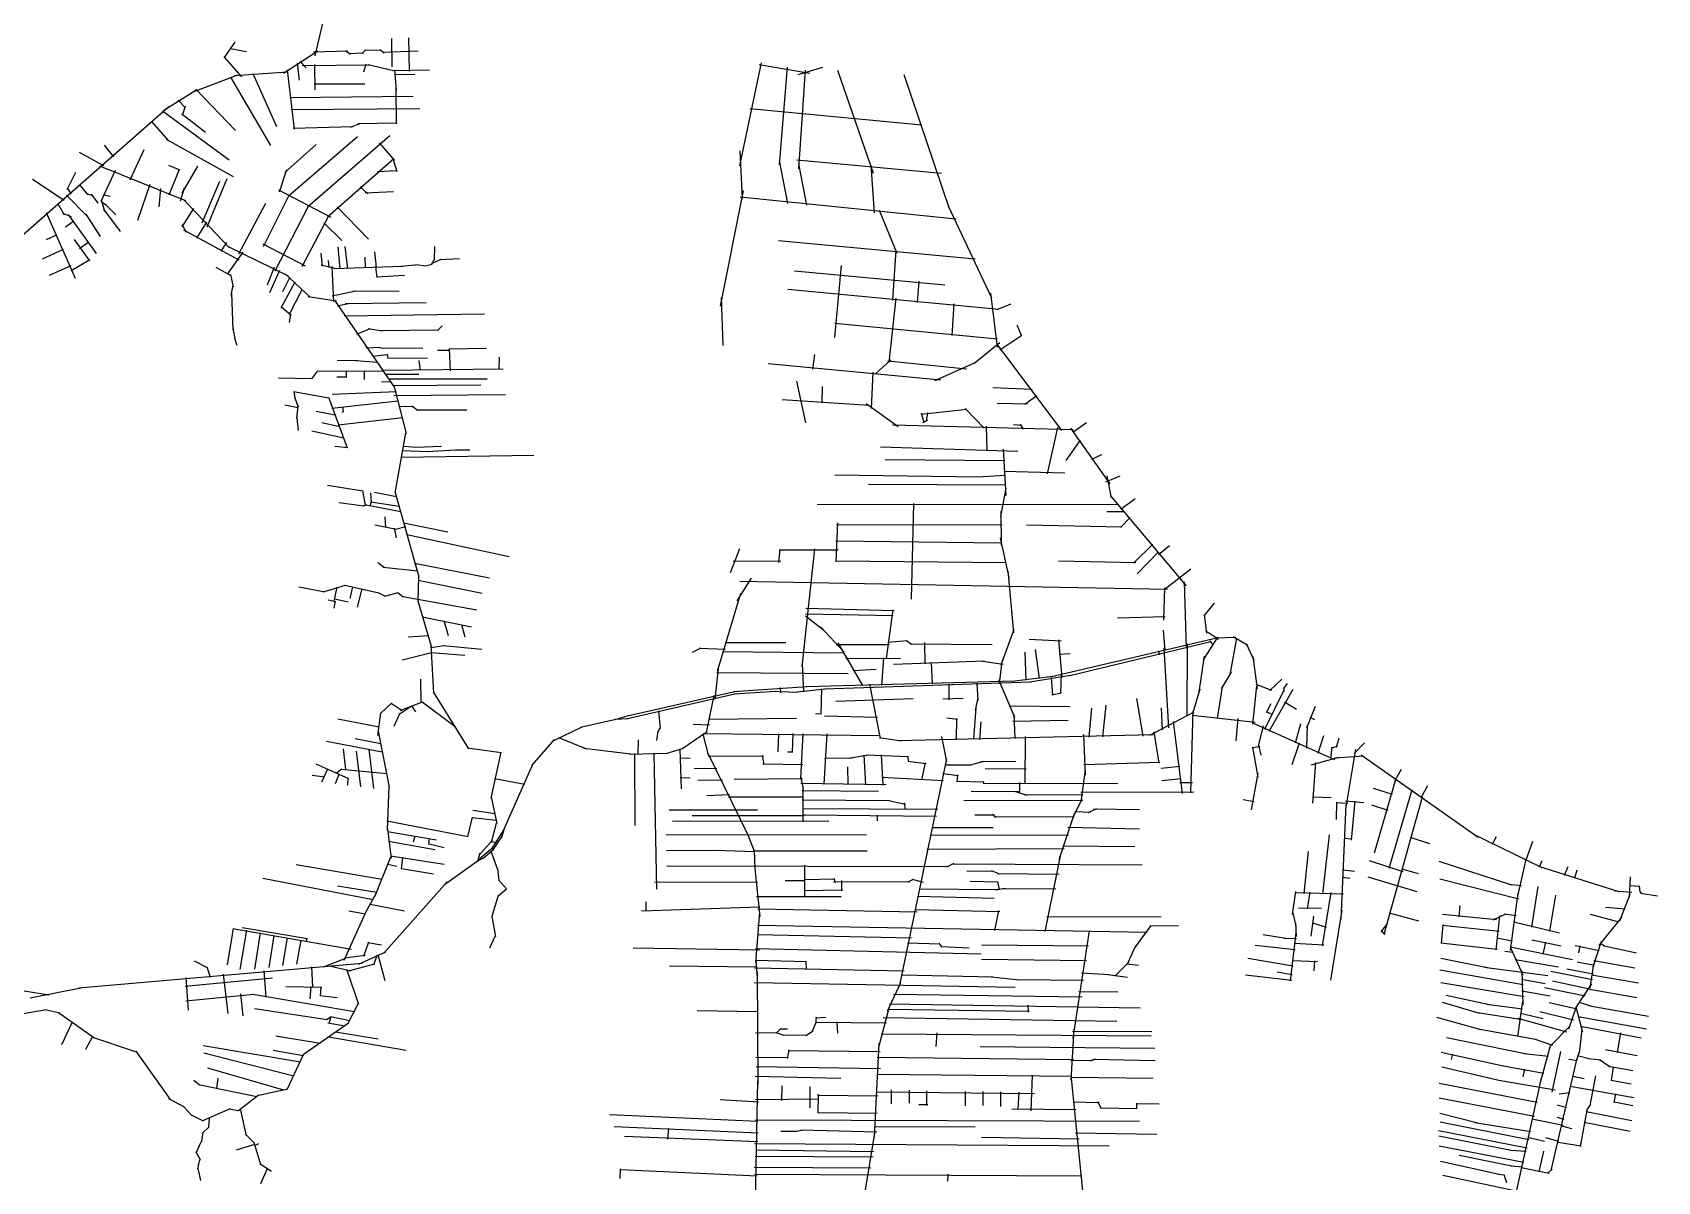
# Model space of a CAD drawing. Header units: inches. Extents: x 723427 to 759408, y 6910722 to 6968430.
# Drawn here: x 753445 to 759408, y 6960574 to 6964789 of the extents above; entities that cross this region are included whole.
import ezdxf

# ---------------------------------------------------------------- set-up
doc = ezdxf.new("R2010")
doc.units = ezdxf.units.IN
doc.header["$MEASUREMENT"] = 0

msp = doc.modelspace()

# ---------------------------------------------------------------- linework, layer by layer
for points in [[(754481.9, 6964703.9), (754664.4, 6965479)], [(754761.7, 6964767.6), (754763.3, 6964663.3)], [(754824.9, 6964769.9), (754827.4, 6964648.1)], [(754148.6, 6964696.5), (754188.7, 6964753.5)], [(754170.9, 6964730.9), (754229.9, 6964720.3)], [(754366.2, 6964640.3), (754492, 6964722.8)], [(754475.6, 6964718.3), (754601.6, 6964721.8)], [(754593.9, 6964723.3), (754611.4, 6964709.9)], [(754604.2, 6964712.6), (754659.8, 6964715.1)], [(754654.3, 6964713.1), (754668.5, 6964726.5)], [(754663.1, 6964724.3), (754724, 6964726.2)], [(754719.6, 6964727.7), (754735.4, 6964715.3)], [(754730.3, 6964716.9), (754860.7, 6964721.9)], [(754148.6, 6964698.6), (754212.2, 6964626.5)], [(754185.9, 6964631.4), (754378.9, 6964644.9)], [(754379.2, 6964652.5), (754405.3, 6964434.7)], [(754415.8, 6964676.8), (754423.1, 6964614.3)], [(754427.1, 6964683.1), (754448.8, 6964659.3)], [(754434.5, 6964668), (754685, 6964671.3)], [(754479.3, 6964672.1), (754480.8, 6964579.6)], [(754661.1, 6964645.5), (754669.2, 6964674.7)], [(754677.1, 6964672.4), (754770, 6964649.6)], [(754766.5, 6964649.9), (754901.6, 6964652.4)], [(754773.6, 6964652.3), (754778.8, 6964578.3)], [(756041, 6964300.6), (756120.5, 6964678.1)], [(756111.5, 6964672.5), (756297.9, 6964640.2)], [(756185.6, 6964304), (756215.8, 6964662.6)], [(756255, 6964634.9), (756344.7, 6964662.2)], [(756257.6, 6964289.6), (756282.2, 6964651.8)], [(756398.5, 6964651.3), (756529.6, 6964274)], [(754028.1, 6964569.8), (754198.8, 6964634.4)], [(754171.1, 6964625.7), (754318.8, 6964375.2)], [(754252.9, 6964638.9), (754340.4, 6964444.8)], [(754478.1, 6964601.3), (754664, 6964600.9)], [(754774.2, 6964635.4), (754847.9, 6964636.5)], [(754778.3, 6964587.6), (754779.2, 6964454.4)], [(756642.5, 6964635.4), (756809.4, 6964143.9)], [(753927.2, 6964504.4), (754043.9, 6964577.9)], [(753979.8, 6964540.8), (754006.3, 6964513.2)], [(754044.5, 6964581.6), (754190.1, 6964430)], [(754389, 6964551), (754841.6, 6964556)], [(752413.7, 6963172.5), (753945.4, 6964518)], [(753880.3, 6964464.2), (753944.4, 6964391.6)], [(753921.9, 6964502.2), (754166.1, 6964322)], [(753992.7, 6964490.9), (754079.8, 6964423.4)], [(753995.5, 6964486.4), (754005.7, 6964519.7)], [(754394.3, 6964507.3), (754866.1, 6964510.6)], [(756077.8, 6964511), (756709.1, 6964450.3)], [(754382.6, 6964188.5), (754637.5, 6964408.5)], [(754401.5, 6964438.5), (754620.5, 6964444.7)], [(754453.6, 6964149.9), (754756.5, 6964411.2)], [(754611.2, 6964442.6), (754649.3, 6964456.9)], [(754639.3, 6964455.1), (754781.3, 6964457.8)], [(753615.9, 6964350.9), (753705.3, 6964302)], [(753708.3, 6964376.7), (753741.8, 6964333.9)], [(753803.5, 6964248.4), (753854.9, 6964360.8)], [(753935.9, 6964398.7), (754181.5, 6964261.2)], [(754370.3, 6964275.6), (754485.5, 6964378.2)], [(754716.7, 6964384.9), (754772.7, 6964319.8)], [(756040.3, 6964355.3), (756049.4, 6964181)], [(753690.1, 6964299.8), (754006.7, 6964173.1)], [(753697.1, 6964170.9), (753749.2, 6964284.1)], [(753944.4, 6964303.3), (753985.8, 6964285.8)], [(753946.8, 6964193.8), (753984.1, 6964288.6)], [(753994.2, 6964199.5), (754051, 6964299.3)], [(754350.9, 6964204.4), (754378, 6964286.6)], [(754527.5, 6964112.7), (754770.5, 6964327.3)], [(754767.5, 6964327.7), (754781.5, 6964279.1)], [(756184.6, 6964320.1), (756215.2, 6964162.2)], [(756249.4, 6964322.1), (756781.2, 6964273.3)], [(756256.2, 6964307.2), (756285, 6964155.5)], [(756521.1, 6964303.1), (756533.9, 6964127.8)], [(753445.3, 6964252), (753561.3, 6964174.3)], [(753572.3, 6964213.8), (753604.1, 6964277.1)], [(753616.2, 6964232.1), (753648.2, 6964194.4)], [(753830.9, 6964101.6), (753876.4, 6964232.7)], [(754067.3, 6964091.5), (754132.3, 6964244.6)], [(754085.8, 6964076.9), (754159.4, 6964254.4)], [(754711.2, 6964279.5), (754782.6, 6964282.9)], [(753569.3, 6964192.5), (753647, 6964114.3)], [(753571.5, 6964218.5), (753587.1, 6964197.2)], [(753643.9, 6964197.8), (753666.4, 6964191.3)], [(753660.5, 6964196.1), (753684.4, 6964162.8)], [(753697.2, 6964175.3), (753709.4, 6964133.6)], [(753698, 6964167.7), (753715, 6964157.8)], [(753705.4, 6964193.8), (753730.4, 6964188.5)], [(753909.4, 6964150.3), (753915.2, 6964216.6)], [(753988, 6964171.5), (754002.1, 6964219.4)], [(753999.2, 6964177.4), (754168, 6963999.3)], [(754292.5, 6964004.1), (754387.2, 6964192.4)], [(754348.1, 6964212.9), (754539.9, 6964112.4)], [(754647.7, 6964223.5), (754675.1, 6964198.2)], [(754665.1, 6964201.8), (754770.1, 6964206)], [(755970.2, 6963785.8), (756053.8, 6964209.1)], [(756041.3, 6964186.5), (756834.5, 6964106.1)], [(753494.4, 6964128.8), (753601.8, 6963888.4)], [(753536.8, 6964163.9), (753561.4, 6964120.3)], [(753554.5, 6964126.8), (753586.9, 6964114.3)], [(753575.4, 6964121.9), (753678.6, 6963979.3)], [(753640.3, 6964123.4), (753693.2, 6964040.6)], [(753705.6, 6964141.1), (753766.7, 6964059.8)], [(753710.8, 6964161), (753750.1, 6964120.9)], [(753993.5, 6964076.5), (754037.3, 6964143.8)], [(754202.3, 6963977.5), (754301, 6964163.2)], [(754335.3, 6963915.2), (754459.2, 6964154.7)], [(754434.3, 6963930.8), (754531.9, 6964116.6)], [(754563.3, 6964149.5), (754678.1, 6964031.9)], [(756552.1, 6964138.1), (756617.1, 6963979.5)], [(756805.4, 6964153.5), (756964.5, 6963816.4)], [(753495.7, 6964030.1), (753533.7, 6964046.9)], [(753566.3, 6964076.7), (753596.1, 6964098.3)], [(753993.1, 6964084.8), (754009.3, 6964056.4)], [(753999, 6964065.1), (754201.9, 6963954.9)], [(754047.4, 6964035.1), (754084.5, 6964094)], [(754514, 6964090.8), (754580.5, 6964025.9)], [(753481.3, 6963959.7), (753558.5, 6963995.2)], [(753597.5, 6964029.5), (753653.8, 6963951.5)], [(753617.2, 6963996.7), (753651.3, 6964021.7)], [(754136.9, 6963987.5), (754157.8, 6964018.9)], [(754160.6, 6964005.1), (754383.4, 6963896.7)], [(754289.7, 6964013.6), (754445, 6963933.9)], [(754564.8, 6964003.8), (754572.6, 6963922.2)], [(754590.9, 6964004.8), (754601, 6963923.8)], [(754920.5, 6963954.6), (754921.4, 6964005)], [(756182.1, 6964026.1), (756904.2, 6963958.8)], [(756602.6, 6963807.1), (756614.9, 6963991.1)], [(753506.7, 6963898.8), (753586.1, 6963934.5)], [(753586.6, 6963916), (753654.9, 6963957.1)], [(754117.8, 6963928.1), (754173.2, 6963897.7)], [(754160.9, 6963902.8), (754217.5, 6963983.3)], [(754307, 6963863.9), (754332.4, 6963929.6)], [(754502.7, 6963980), (754507.5, 6963931.7)], [(754504.5, 6963936.6), (754559.1, 6963923.5)], [(754529.5, 6963952.5), (754532.7, 6963927.1)], [(754543.6, 6963931.2), (754549.2, 6963801.5)], [(754552, 6963924.1), (754803.2, 6963932.3)], [(754663.9, 6963965.7), (754666.1, 6963926.4)], [(754699.8, 6963984.8), (754706.4, 6963927.1)], [(754703.9, 6963930.7), (754708.9, 6963890.9)], [(754786, 6963931.5), (754861.3, 6963938.1)], [(754852, 6963938.3), (754889.7, 6963934)], [(754886, 6963934), (754911.6, 6963939.7)], [(754909.1, 6963938.3), (754921.2, 6963958.3)], [(754910.4, 6963942.5), (754944.4, 6963958)], [(754939.9, 6963956.8), (755011.9, 6963959.9)], [(756388.7, 6963670.4), (756414.2, 6963934.6)], [(754171.3, 6963901.6), (754181.7, 6963856.9)], [(754315.8, 6963835.2), (754351.9, 6963917.7)], [(754357.5, 6963779.3), (754409.3, 6963874.8)], [(754362.9, 6963839.4), (754389.6, 6963891.2)], [(754372.1, 6963904.3), (754463.7, 6963818.1)], [(754707.1, 6963892.9), (754810.2, 6963899.7)], [(756240.8, 6963915), (756792.9, 6963863.5)], [(756692.9, 6963798.8), (756699.2, 6963877.5)], [(754174.3, 6963826.2), (754181.2, 6963862.8)], [(754174.8, 6963833.5), (754180.5, 6963698.8)], [(754387.7, 6963756.3), (754435, 6963846.4)], [(754456, 6963820.9), (754560.5, 6963804.5)], [(754544.7, 6963823.7), (754631.5, 6963842.1)], [(754552.5, 6963807.5), (754773.4, 6963486.6)], [(754622.1, 6963841.5), (754789.8, 6963840.9)], [(755971.9, 6963817.3), (755978.7, 6963640.9)], [(756216.7, 6963848.2), (756991.1, 6963775.1)], [(756588.9, 6963578.9), (756613.8, 6963814.6)], [(756960.2, 6963833.7), (756985.6, 6963635.3)], [(754358.1, 6963782.8), (754393.8, 6963752.7)], [(754388.5, 6963726.1), (754392.4, 6963756.7)], [(754562.9, 6963787.3), (754604, 6963795.7)], [(754589, 6963749.7), (755103.7, 6963757.8)], [(754592.5, 6963794.9), (754889.3, 6963798.8)], [(756820.2, 6963677.3), (756827.4, 6963793.7)], [(756983.2, 6963773.8), (757036.9, 6963794)], [(754179.7, 6963706.5), (754188.3, 6963660.1)], [(754635.1, 6963682.9), (754683.6, 6963703.4)], [(754676.8, 6963703.3), (754729.3, 6963695.5)], [(754720.9, 6963695.9), (754936.5, 6963698.9)], [(754931.6, 6963695.8), (754947.7, 6963713.9)], [(756388.9, 6963722.7), (756986.8, 6963665.8)], [(757057.5, 6963716.8), (757074.9, 6963676.6)], [(754186.1, 6963667.7), (754195.2, 6963642.5)], [(754667.5, 6963632.6), (754719.6, 6963634.6)], [(754715.9, 6963634.8), (754727.6, 6963631.5)], [(754722.6, 6963632.1), (754877.2, 6963631.6)], [(754973.3, 6963628.6), (755110.5, 6963631.1)], [(754974.1, 6963629.1), (754978, 6963548.5)], [(756899.1, 6963575.7), (756994.7, 6963652.8)], [(756983.4, 6963646), (757220.7, 6963329)], [(756994.6, 6963625.9), (757075, 6963679.4)], [(754563.3, 6963587.6), (754637.2, 6963586.3)], [(754630.5, 6963586.6), (754713.1, 6963580.6)], [(754692.6, 6963602.5), (754747.1, 6963608.6)], [(754746.5, 6963609.2), (754748.6, 6963594.7)], [(754747.7, 6963595.3), (754893.8, 6963596.3)], [(754862.7, 6963586.5), (754867.5, 6963551.3)], [(754931.5, 6963623.5), (754975.4, 6963623.5)], [(755156.8, 6963554.6), (755158.2, 6963598.7)], [(756144.9, 6963574.9), (756778.6, 6963515.7)], [(756308.7, 6963553.9), (756316.3, 6963608.5)], [(756537.8, 6963536.1), (756594.2, 6963588.6)], [(756583.6, 6963584.8), (756872.4, 6963555.5)], [(756756, 6963513), (756907.6, 6963580.4)], [(754347.8, 6963522), (754471, 6963520)], [(754470.2, 6963519.4), (754491.5, 6963548.7)], [(754489.9, 6963548), (754732.1, 6963547.3)], [(754561.4, 6963525.7), (754598.7, 6963525.7)], [(754597.5, 6963524.6), (754597.5, 6963548.8)], [(754662.6, 6963516), (754662.6, 6963548.1)], [(754725.6, 6963508.1), (754758.5, 6963508.9)], [(754728.7, 6963550.4), (755172.4, 6963555.3)], [(754739, 6963535.5), (754862.1, 6963535.9)], [(754750.1, 6963519.4), (755113.4, 6963518.9)], [(756248.9, 6963510.7), (756281.1, 6963358)], [(756524.4, 6963409.6), (756530.2, 6963543.2)], [(754402.9, 6963472), (754532.5, 6963449.4)], [(754403.3, 6963472.8), (754406.9, 6963448.9)], [(754406.2, 6963451.9), (754419.9, 6963416.5)], [(754530.6, 6963451.9), (754599.1, 6963265.2)], [(754545.1, 6963462.9), (754780.2, 6963472.5)], [(754766.9, 6963494.6), (755090, 6963496.6)], [(754771.1, 6963458), (755180.5, 6963461.3)], [(754772.1, 6963489.4), (754815.5, 6963318.3)], [(756342.4, 6963430.7), (756344.2, 6963490.7)], [(756969.4, 6963486.7), (757113.1, 6963481)], [(757087.1, 6963425.9), (757130.4, 6963457.7)], [(754371.3, 6963423.2), (754420.1, 6963413.6)], [(754415.3, 6963374.8), (754419.6, 6963418.4)], [(754485.3, 6963400.6), (754555.6, 6963386.7)], [(754543.2, 6963411.8), (754786.3, 6963438.2)], [(754580.4, 6963397), (754585.3, 6963398.2)], [(754582.5, 6963416.5), (754585.1, 6963397.6)], [(754789.3, 6963417.8), (754840.6, 6963418.6)], [(754837, 6963419.9), (754856.7, 6963405)], [(754853.8, 6963405.3), (755038.9, 6963405.3)], [(756195.8, 6963442.9), (756514.9, 6963422.9)], [(756503.9, 6963428), (756621.9, 6963343.5)], [(756705.6, 6963394), (756716, 6963359)], [(756706.3, 6963389.5), (756873.7, 6963407.6)], [(756726, 6963362.9), (756730.2, 6963395.2)], [(756867.8, 6963410.6), (756937.5, 6963337.8)], [(756985, 6963430.1), (757096.8, 6963427.6)], [(754415.4, 6963376.1), (754419.5, 6963329.9)], [(754506.5, 6963358.7), (754570.9, 6963344)], [(754566.6, 6963350.1), (754802.4, 6963376.9)], [(756600.6, 6963349.7), (757263.5, 6963332.6)], [(756712.3, 6963358.5), (756730.7, 6963369.1)], [(756944.5, 6963345.1), (756947.7, 6963255.8)], [(757044.8, 6963351.3), (757074.4, 6963349.1)], [(757069.9, 6963352), (757080.1, 6963334.3)], [(757170.3, 6963171), (757207.4, 6963340.8)], [(757254.4, 6963338.2), (757398.2, 6963133.7)], [(757262.2, 6963322.9), (757312.5, 6963358.2)], [(754469.5, 6963327.9), (754587.2, 6963302.6)], [(754554.8, 6963272.4), (754602.3, 6963266.8)], [(754776.2, 6963100.4), (754815.3, 6963319.9)], [(754806, 6963271.6), (754855.9, 6963268.2)], [(754851.9, 6963268.4), (754945.4, 6963272.2)], [(757238.7, 6963219.5), (757291.3, 6963293.4)], [(754798.5, 6963231.5), (755284.6, 6963239.1)], [(754803, 6963255.7), (754895.9, 6963252.6)], [(754893, 6963252.6), (754997.1, 6963258.2)], [(754996.7, 6963258.1), (755049.2, 6963258.2)], [(756556.5, 6963269.2), (757061.1, 6963254.1)], [(756574.1, 6963223.3), (757013.6, 6963219.8)], [(757006.7, 6963260.6), (757017.3, 6963090.7)], [(757332.5, 6963223.8), (757369.3, 6963241.1)], [(756389.4, 6963166.7), (756921.7, 6963159.1)], [(756913.2, 6963159), (757016.1, 6963165.6)], [(757009.1, 6963179.6), (757233.1, 6963174.1)], [(757384.1, 6963140.5), (757436.3, 6963163.1)], [(757387.1, 6963163.3), (757403.9, 6963082.9)], [(754527.8, 6963128.5), (754657.2, 6963107.8)], [(754655.9, 6963108.9), (754665.4, 6963054.2)], [(754685.7, 6963101.1), (754687.5, 6963064.3)], [(754699.4, 6963103.2), (754781.2, 6963087.8)], [(754776.2, 6963102.3), (754862.4, 6962792.1)], [(756513.1, 6963133), (757017.1, 6963130.6)], [(756998.4, 6963013.7), (757017.9, 6963118.4)], [(754568.7, 6963065.3), (754660.7, 6963052.8)], [(754658.7, 6963052), (754670.8, 6963057.4)], [(754669.3, 6963057.2), (754797, 6963032.6)], [(754685.3, 6963053.7), (754688.3, 6963070.8)], [(754686.7, 6963068.2), (754790.9, 6963052.3)], [(756324.7, 6963058.9), (757432.1, 6963057.6)], [(756671, 6962710), (756678.8, 6963062.1)], [(756999, 6963033.4), (756999.7, 6962907)], [(757387.3, 6963032.6), (757452.2, 6963032)], [(757401.5, 6963089.7), (757678.5, 6962759.8)], [(757439.4, 6963040.5), (757492, 6963079.6)], [(754701.7, 6962983.4), (754781.1, 6962967.9)], [(754738.1, 6963013), (754740.2, 6962975.3)], [(754777.4, 6962967.7), (754814.9, 6962977)], [(754805.8, 6962990.4), (754969.1, 6962957.3)], [(756394.4, 6962847.2), (756400.6, 6962990.9)], [(756395.5, 6962985), (757002.8, 6962983.4)], [(757092.1, 6962982.8), (757443.1, 6962975.4)], [(757437.3, 6962973.8), (757473.2, 6963010)], [(754772.2, 6962970.7), (754779.2, 6962936.1)], [(754818.2, 6962948.2), (755193.6, 6962867.4)], [(756393.4, 6962924.1), (757002.3, 6962916.9)], [(756995.5, 6962935.4), (757028, 6962790.6)], [(757484.9, 6962842.3), (757555.8, 6962912.4)], [(756006.4, 6962807.8), (756040.5, 6962896.7)], [(756183.8, 6962845.6), (756188.5, 6962893.3)], [(756184.8, 6962891), (756401.5, 6962891.5)], [(756269.3, 6962461.8), (756316.3, 6962895.7)], [(757498.9, 6962803.5), (757577.2, 6962884.4)], [(757577, 6962874.5), (757617.5, 6962907.6)], [(754711.7, 6962845.2), (754736.1, 6962827.1)], [(754731.9, 6962828.3), (754858.7, 6962814.2)], [(754846.4, 6962843.1), (755121.4, 6962789.1)], [(754859.8, 6962701.6), (754862.2, 6962793.9)], [(756016.3, 6962851.7), (756190.9, 6962850.3)], [(756392.5, 6962851.6), (757017.2, 6962845.6)], [(757023.6, 6962814.9), (757045.5, 6962587.1)], [(757210.1, 6962851.4), (757494.4, 6962844.7)], [(757596.8, 6962744.7), (757696.3, 6962821.3)], [(754422.4, 6962756), (754511.9, 6962738.4)], [(754509, 6962738.8), (754517.5, 6962738.8)], [(754516.6, 6962738.7), (754593.3, 6962762.3)], [(754552.4, 6962702.9), (754562.3, 6962754.1)], [(754591.2, 6962762), (754715.7, 6962734)], [(754611.1, 6962713.2), (754620.9, 6962756)], [(754637.2, 6962681.8), (754655.2, 6962748.3)], [(754712.1, 6962734.9), (754739.3, 6962721.2)], [(754737.9, 6962721.3), (754787.3, 6962735)], [(754786.1, 6962735.3), (754805.3, 6962719.5)], [(754860.2, 6962779.8), (755094.9, 6962732.8)], [(756031, 6962704.2), (756083.8, 6962787.6)], [(756040.8, 6962776.3), (757610.2, 6962747.3)], [(757597.2, 6962633.6), (757600.5, 6962751.8)], [(757671, 6962773.8), (757678.2, 6962530.6)], [(754529.7, 6962708.5), (754558.2, 6962702.6)], [(754551.7, 6962677.3), (754557, 6962703.8)], [(754553.1, 6962712.1), (754604.7, 6962700.3)], [(754803.9, 6962720.2), (755074.9, 6962671.9)], [(754859.4, 6962704.8), (754907.3, 6962538.1)], [(755959.1, 6962447), (756044.8, 6962732.7)], [(756282.7, 6962677.8), (756607, 6962668.8)], [(757744.6, 6962649.7), (757782.6, 6962695.9)], [(754875.1, 6962646), (755055.4, 6962609.5)], [(754954.1, 6962631.8), (754970.2, 6962577.2)], [(755019.4, 6962617.8), (755031.9, 6962572.2)], [(756282, 6962656.9), (756602.9, 6962651.2)], [(756282, 6962649.7), (756348.6, 6962597.3)], [(756578.8, 6962492.8), (756603.2, 6962671.1)], [(757426.1, 6962641.8), (757601.1, 6962647.5)], [(757745.1, 6962654.4), (757753.7, 6962586.1)], [(754823.9, 6962572.9), (754898.2, 6962576.7)], [(756336.2, 6962608.8), (756423.8, 6962516.6)], [(756583.9, 6962553), (756656.4, 6962558.4)], [(756650.8, 6962559.3), (756671.3, 6962545.1)], [(756999.7, 6962469.3), (757047.5, 6962600.5)], [(757102.1, 6962564.3), (757220.9, 6962557.8)], [(757184.7, 6962426.7), (757796.6, 6962570)], [(757210.3, 6962561.4), (757222, 6962423.8)], [(757252.3, 6962430.5), (757769, 6962555.4)], [(757594.7, 6962596.7), (757600.2, 6962522.3)], [(757742.1, 6962488.2), (757795, 6962571.4)], [(757749.4, 6962595.1), (757797.7, 6962563.6)], [(757765, 6962557.1), (757778.2, 6962542.2)], [(757785.8, 6962568.9), (757860.4, 6962571.1)], [(757840.7, 6962432.7), (757864, 6962568)], [(757850.7, 6962574), (757904.6, 6962542.3)], [(754801.7, 6962487.6), (754909.6, 6962515.1)], [(754906.7, 6962542.1), (754917, 6962366.3)], [(754906.7, 6962533.7), (754953.8, 6962541.2)], [(754907.4, 6962514.9), (755031.8, 6962504.7)], [(754951.6, 6962541.1), (755093.8, 6962526.9)], [(755866.5, 6962516.3), (755898.2, 6962532.3)], [(755891.7, 6962530.5), (755988.3, 6962527.6)], [(755977.6, 6962518.4), (756422.2, 6962513.2)], [(755988.9, 6962551.8), (756209.3, 6962551.8)], [(756394.3, 6962544.4), (756589.4, 6962544.4)], [(756400.8, 6962550.6), (756490.2, 6962393.3)], [(756561.8, 6962394.2), (756569.6, 6962495.4)], [(756665.3, 6962547), (756967.1, 6962543.7)], [(756718.5, 6962551.2), (756719.6, 6962473.9)], [(757086.4, 6962516.3), (757090.7, 6962414)], [(757124.7, 6962525.7), (757139.7, 6962419.2)], [(757212.3, 6962508.3), (757253.3, 6962511.6)], [(757576.8, 6962521.1), (757580.1, 6962505.9)], [(757596.3, 6962531.2), (757613.5, 6962239)], [(757682.6, 6962281), (757683.7, 6962546.9)], [(757725.4, 6962361.7), (757746.4, 6962500.9)], [(757899.3, 6962548.2), (757927.1, 6962487.1)], [(757923.1, 6962500.7), (757938.6, 6962381.5)], [(755950.6, 6962343.6), (755963.3, 6962466.5)], [(755956, 6962441.5), (756438.5, 6962438.3)], [(756269.4, 6962475), (756274.7, 6962370.3)], [(756429.8, 6962493.3), (756630.6, 6962494.1)], [(756456, 6962449.2), (756540.8, 6962453.7)], [(756604.4, 6962472.7), (756939.1, 6962483.9)], [(756743, 6962478.6), (756745.9, 6962399.6)], [(756923.1, 6962484.7), (757006.9, 6962472.4)], [(756993.6, 6962400.1), (757003.7, 6962483.5)], [(757218.3, 6962365.6), (757221.7, 6962437.5)], [(757808.9, 6962381.5), (757844.7, 6962442.6)], [(754869, 6962416.6), (754870.2, 6962329.8)], [(756018.3, 6962371.3), (756304.3, 6962391.1)], [(756188.3, 6962386), (756190.4, 6962367.5)], [(756238.3, 6962369.5), (756366.3, 6962383.2)], [(756283.7, 6962390), (757050.3, 6962410.5)], [(756339.1, 6962289.6), (756341.9, 6962381.5)], [(756351, 6962381.9), (757108.8, 6962407.7)], [(756516.8, 6962399), (756555.5, 6962199.2)], [(756807.9, 6962399.2), (756808.1, 6962341.2)], [(756911, 6962402.4), (756914.6, 6962338.8)], [(756990.2, 6962416.4), (757048.5, 6962277.7)], [(757039.8, 6962409.7), (757197.5, 6962429)], [(757098.1, 6962406.4), (757261.8, 6962432.6)], [(757183.4, 6962422.6), (757188.4, 6962358.1)], [(757703.2, 6962291.1), (757729.9, 6962381.9)], [(757793.6, 6962272.4), (757811.8, 6962389.1)], [(757923.9, 6962251.9), (757937.4, 6962393.2)], [(757933.8, 6962399.1), (757992.1, 6962376.8)], [(757966.8, 6962233.8), (758038.2, 6962377.6)], [(757982.7, 6962226.8), (758071.5, 6962380.4)], [(757985.3, 6962375.4), (758029.6, 6962417.4)], [(758035.4, 6962381.9), (758050.9, 6962401.3)], [(758036.5, 6962384.2), (758036.9, 6962372.4)], [(754722.8, 6962292.9), (754762.7, 6962328.6)], [(754760.8, 6962328.6), (754800.9, 6962302.7)], [(754790.7, 6962289.1), (754834.2, 6962317.8)], [(754794.1, 6962301.7), (754876.6, 6962334.1)], [(754835.4, 6962319), (754850.9, 6962297)], [(754874.2, 6962334.5), (754996.3, 6962243)], [(754915.5, 6962370.6), (755045.3, 6962161.6)], [(755622.1, 6962281), (756027.2, 6962372.5)], [(755623.5, 6962271.9), (756027, 6962364.2)], [(755918.1, 6962221.1), (755946.7, 6962357.4)], [(756019.8, 6962363.3), (756172.2, 6962373.1)], [(756153.7, 6962372.9), (756253.8, 6962369.9)], [(756392.4, 6962336.5), (756676.7, 6962346)], [(756785.5, 6962344.4), (756860.1, 6962347.1)], [(756906.1, 6962303.5), (756915.7, 6962348)], [(757029.3, 6962318.7), (757253, 6962316.3)], [(757186.2, 6962360.2), (757221.6, 6962367.4)], [(757373.4, 6962205.2), (757385.5, 6962321.8)], [(757496.6, 6962346), (757519.9, 6962207.8)], [(757974, 6962294.7), (757990.5, 6962327.4)], [(758039.1, 6962333.5), (758084.1, 6962307.4)], [(758121.4, 6962238), (758153.3, 6962318.4)], [(754564.9, 6962272), (754717.1, 6962241.8)], [(754712, 6962210.7), (754723.4, 6962293.8)], [(754772.1, 6962244.8), (754793.5, 6962293.4)], [(755456.3, 6962240.7), (755591.4, 6962271.1)], [(755583, 6962270), (755632.4, 6962273.3)], [(755583.5, 6962268.8), (755631.9, 6962283.6)], [(755741.7, 6962301.4), (755748, 6962235.5)], [(755926.2, 6962270.9), (756248.3, 6962274.4)], [(756317.9, 6962290.4), (756340.7, 6962291.1)], [(756351.4, 6962282.6), (756545.4, 6962277.2)], [(756800.5, 6962275.7), (756839.6, 6962270.2)], [(756835.8, 6962195.1), (756836.4, 6962273.1)], [(756899.2, 6962196.7), (756907.6, 6962312.4)], [(756921.6, 6962196.3), (756925.9, 6962260.8)], [(757042.9, 6962263.3), (757245.9, 6962266.8)], [(757046.2, 6962288.9), (757049.9, 6962199.8)], [(757322.2, 6962204), (757332.8, 6962310.6)], [(757545.2, 6962211.7), (757707.8, 6962297.6)], [(757587.3, 6962311.3), (757590.7, 6962231.6)], [(757631, 6962261.5), (757663.6, 6961997.7)], [(757695.5, 6961999.7), (757704.8, 6962301.2)], [(757700.4, 6962285.4), (757932.2, 6962259.3)], [(757861.7, 6962190.7), (757869.9, 6962272.2)], [(757921.8, 6962256.6), (758223.6, 6962122.3)], [(757973.6, 6962297.6), (757994.7, 6962289.1)], [(758133.1, 6962277.5), (758150, 6962269)], [(754628.6, 6962199), (754723.3, 6962181.5)], [(754712.8, 6962225.8), (754753.9, 6962020.4)], [(755355.4, 6962191.3), (755465, 6962243.5)], [(755375.1, 6962203.3), (755477.3, 6962161.6)], [(755735.8, 6962191.6), (755740.7, 6962226.2)], [(755738.9, 6962219.7), (755748.3, 6962238.5)], [(755827.5, 6962161.2), (755921.3, 6962224.8)], [(755869.6, 6962251.7), (755929.4, 6962250.1)], [(755905.1, 6962215.7), (755924.4, 6962139.9)], [(755906.2, 6962217.2), (756555.7, 6962210.2)], [(756180.7, 6962150.6), (756183.3, 6962216.7)], [(756233.5, 6962149.7), (756236.4, 6962217.8)], [(756265, 6962052.5), (756273.1, 6962217)], [(756349.7, 6962032.1), (756361.1, 6962217.1)], [(756552.6, 6962203), (756632.5, 6962191.4)], [(756618.4, 6962192.3), (757557.7, 6962214.4)], [(756781, 6962207.1), (756799.3, 6962115.4)], [(757087.9, 6962032.5), (757089.3, 6962206.4)], [(757301.9, 6962214.1), (757308.5, 6962066)], [(757560.1, 6962223.3), (757578.1, 6962109.5)], [(757944.3, 6962170.7), (757963, 6962246.1)], [(758080.2, 6962183.4), (758099.3, 6962254.9)], [(758121.8, 6962163.8), (758123.6, 6962247.9)], [(758162.7, 6962146.1), (758184.1, 6962209.9)], [(758230.3, 6962168.1), (758240.4, 6962202.3)], [(754524.2, 6962189.6), (754728.6, 6962150.8)], [(754584.3, 6962161.6), (754593.4, 6962085.5)], [(754632.3, 6962153.1), (754649.1, 6962022.1)], [(754679.5, 6962160.8), (754696.1, 6962016.4)], [(755041.5, 6962164.9), (755165.3, 6962148)], [(755127.6, 6961980.7), (755165, 6962148.7)], [(755279.1, 6962101.9), (755360.9, 6962195.2)], [(755467.7, 6962164.2), (755649.8, 6962141.5)], [(755635.2, 6962142.5), (755776.8, 6962145.4)], [(755654, 6962144.6), (755654.9, 6961880.6)], [(755667.8, 6962140.5), (755668.5, 6962194.2)], [(755725.6, 6962146), (755734.9, 6961646.2)], [(755769.8, 6962144.3), (755833.4, 6962164.3)], [(755820.7, 6962161), (755825.9, 6962014.3)], [(755921.8, 6962147.8), (756071.1, 6961843.9)], [(756215.4, 6962150.2), (756234.7, 6962150.3)], [(756438.7, 6962127), (756514.4, 6962139.4)], [(756495.4, 6962137.9), (756501.5, 6962030.2)], [(756504.3, 6962138.9), (756659.4, 6962132.8)], [(756559.8, 6962139.3), (756565.2, 6962028.8)], [(757921.1, 6962166.4), (757948.9, 6962170.1)], [(757922.5, 6962167.7), (757941.5, 6962058)], [(757943.7, 6962175.5), (757952.6, 6962138.6)], [(758067.2, 6962103.9), (758094.2, 6962183.7)], [(758210, 6962126.5), (758214.1, 6962167.8)], [(758212.2, 6962165.2), (758233.7, 6962171.3)], [(758264.5, 6961940.7), (758300.7, 6962160.4)], [(758295.4, 6962144), (758333.2, 6962183.8)], [(758321.3, 6962139.5), (758749.7, 6961837.5)], [(754484.9, 6962106), (754604.8, 6962053.2)], [(754506.4, 6962040.1), (754528.3, 6962088.1)], [(754558.7, 6962072.6), (754579.7, 6962087.6)], [(754578.3, 6962087.4), (754744.6, 6962071.4)], [(755173.7, 6961861.7), (755282.3, 6962107.1)], [(755820.3, 6962128.4), (755857.9, 6962127.6)], [(755873.3, 6962091.1), (755955.7, 6962089.8)], [(755924.4, 6962136.3), (756127.6, 6962134.6)], [(756122.6, 6962136.5), (756128.7, 6962103.9)], [(756125.1, 6962107), (756271.9, 6962104.4)], [(756351.4, 6962127.2), (756454.4, 6962128.4)], [(756435.6, 6962095.1), (756437.1, 6962031.4)], [(756626.2, 6961288.1), (756799.7, 6962124.5)], [(756656.2, 6962135.1), (756660.1, 6962113.2)], [(756657.1, 6962115.7), (756724.6, 6962107.1)], [(756708.9, 6962047.2), (756721.7, 6962110.2)], [(756792.5, 6962102.4), (756891.3, 6962103.1)], [(756882.5, 6962101.9), (756937.9, 6962116)], [(756925.3, 6962114.7), (757053, 6962115.9)], [(756940.9, 6962088.8), (757091.9, 6962088.3)], [(757293.7, 6961966.7), (757309.5, 6962083.8)], [(757302.6, 6962103.8), (757582.4, 6962112.5)], [(757586.4, 6962090.6), (757655.2, 6962097.4)], [(758137.4, 6962103.2), (758240.7, 6962130.6)], [(758143.9, 6961962.7), (758154, 6962111.2)], [(758223.7, 6962127.9), (758329.5, 6962136.2)], [(758446, 6962046), (758469.3, 6962087.2)], [(754471.1, 6962065.2), (754516.1, 6962059.2)], [(754556.8, 6962033.7), (754570.7, 6962069.1)], [(754601.6, 6962028.6), (754603.7, 6962055)], [(754747.6, 6961863.7), (754753.5, 6962025.3)], [(755140.5, 6962052.1), (755251.8, 6962032.1)], [(755822.2, 6962056.7), (755856.8, 6962055.5)], [(755886.7, 6962047.2), (755976.6, 6962046.2)], [(756019.7, 6962049.8), (756270, 6962052.6)], [(756263.4, 6962060.1), (756272.5, 6962016)], [(756264.5, 6962035.5), (756577.4, 6962030.9)], [(756271.7, 6962024.6), (756272.1, 6961894.2)], [(756561.8, 6962057.7), (756788.6, 6962045.1)], [(756786, 6962070.8), (756843.1, 6962063.8)], [(756836.3, 6962043.2), (756935.3, 6962040.3)], [(756838.5, 6962041.5), (756840.8, 6962066.6)], [(756931.6, 6962041.5), (756937.5, 6962034.1)], [(756933.7, 6962035.7), (757427.8, 6962034.1)], [(757067.7, 6962002.3), (757067.8, 6962037.5)], [(757589.5, 6962045.1), (757660, 6962053.1)], [(757655, 6962037.4), (757702.1, 6962037.6)], [(757918.9, 6961938), (757942.8, 6962072.2)], [(758369.7, 6961780), (758449.4, 6962053.9)], [(758540.6, 6961983), (758565.4, 6962027.3)], [(755127.6, 6961985.8), (755148.3, 6961887.2)], [(755920.1, 6961990.1), (756003, 6961993.8)], [(755999.5, 6961985), (756274.3, 6961985.6)], [(756268.8, 6961974.5), (756589.5, 6961971.6)], [(756269.8, 6962008.5), (756549.7, 6962006.5)], [(756580.9, 6961972.6), (756648.1, 6961958.3)], [(756644.3, 6961963.9), (756647.9, 6961939.3)], [(756862.5, 6961973.3), (757299.6, 6961972.2)], [(756890.2, 6962006.2), (757069.1, 6962004.4)], [(757049.2, 6962005.8), (757093.6, 6961991.1)], [(757085.8, 6961992.4), (757300, 6961993.6)], [(757265.4, 6961914.2), (757296.9, 6961977.1)], [(757292.2, 6962003.1), (757706.4, 6962004)], [(757887.4, 6961975.6), (757928.6, 6961967.9)], [(758144.1, 6961985), (758210.5, 6961983.1)], [(758229.9, 6961964.9), (758272.5, 6961962.3)], [(758230.7, 6961902), (758231.6, 6961965.9)], [(758263.4, 6961970.7), (758330.3, 6961965)], [(758284.8, 6961825.8), (758299, 6961969.4)], [(758365.3, 6962017.1), (758434.7, 6961994.7)], [(758405.5, 6961481.8), (758546, 6961985.4)], [(758424.1, 6961723.7), (758508.3, 6962012.2)], [(755042.4, 6961838.9), (755059.2, 6961910.5)], [(755057, 6961909.5), (755147.4, 6961900.3)], [(755060.8, 6961936.6), (755142, 6961924.4)], [(755781.8, 6961937.7), (756105.5, 6961938)], [(755866.3, 6961916.3), (756270.1, 6961917.2)], [(756265.4, 6961916.6), (756279.8, 6961920.6)], [(756270.5, 6961942.3), (756766.7, 6961940.3)], [(756274.9, 6961919.9), (756762.3, 6961914.7)], [(756545.8, 6961897.3), (756545.8, 6961918.5)], [(756903.4, 6961919.3), (756974.7, 6961918.8)], [(756968.1, 6961921.3), (756981.1, 6961909.3)], [(756973.2, 6961913.7), (757267.5, 6961911.6)], [(757213.1, 6961755.3), (757269.2, 6961923.9)], [(757269.9, 6961931.4), (757329.2, 6961929)], [(757319, 6961927.7), (757350.3, 6961942.7)], [(757338.6, 6961940.9), (757507.4, 6961939.2)], [(758247.4, 6961535.6), (758266.3, 6961957.6)], [(758358.7, 6961956.2), (758418.5, 6961936.1)], [(754745.5, 6961897.9), (755043.9, 6961840)], [(754747.1, 6961857.6), (754927.8, 6961828)], [(754747.3, 6961867.8), (754760.7, 6961760.3)], [(754843, 6961820.6), (754849.3, 6961841.6)], [(755129.4, 6961818.9), (755148.2, 6961889.2)], [(755130.3, 6961794.9), (755175.7, 6961865.5)], [(755133, 6961787.2), (755168.6, 6961840.7)], [(755165.5, 6961834.3), (755175.5, 6961865.9)], [(755770.3, 6961846.7), (756505.3, 6961846.2)], [(755793.5, 6961896.9), (756367.5, 6961896)], [(756068.8, 6961849.3), (756093.3, 6961785.8)], [(756740.1, 6961846.2), (757246.8, 6961844.5)], [(756744.9, 6961873.4), (756970.6, 6961873.1)], [(757244.4, 6961874.7), (757507.6, 6961867.8)], [(758180.5, 6961627.8), (758204.3, 6961845.6)], [(758730.3, 6961849.3), (758983.5, 6961726.5)], [(758803.2, 6961812), (758817.2, 6961840.3)], [(754751.4, 6961822.7), (754921, 6961791.9)], [(754898.8, 6961812.6), (754955.1, 6961799.2)], [(754899.7, 6961811.2), (754901.7, 6961833)], [(755079.1, 6961747.8), (755087.5, 6961780.1)], [(755083.1, 6961770.7), (755132.2, 6961824.7)], [(755090.5, 6961762.4), (755134.3, 6961799.3)], [(755098.3, 6961760.1), (755136.7, 6961791.6)], [(755127, 6961822.1), (755147.3, 6961818.2)], [(755127, 6961785.6), (755151.6, 6961718.2)], [(755771.1, 6961789), (755960.5, 6961789.9)], [(755951.5, 6961790), (756095, 6961784.7)], [(756089.1, 6961786.8), (756508.1, 6961787.1)], [(756092.8, 6961790.1), (756095.6, 6961721.5)], [(756726.8, 6961794), (757231.5, 6961796.1)], [(757226.4, 6961805.6), (757490.1, 6961802.7)], [(758112.3, 6961631.1), (758127.9, 6961784.9)], [(758258.3, 6961833.8), (758287.2, 6961831.8)], [(758501.1, 6961837.7), (758572.1, 6961813.6)], [(758925.2, 6961750.6), (758951.1, 6961823.2)], [(754411.8, 6961736.8), (754727.9, 6961683.2)], [(754701.9, 6961622.3), (754760.3, 6961765)], [(754748.8, 6961738.3), (754781.6, 6961731)], [(754758.9, 6961768.6), (754955.2, 6961738.8)], [(754798.9, 6961722), (754915.8, 6961702.4)], [(754799.4, 6961720.7), (754804, 6961762.4)], [(754957.3, 6961664.3), (755085.8, 6961755.2)], [(755080.9, 6961752.1), (755100.7, 6961761.8)], [(755082.7, 6961752), (755094.5, 6961766.4)], [(755150.8, 6961722.5), (755156.2, 6961678.7)], [(755773, 6961732.3), (756806.8, 6961730.1)], [(756094.5, 6961734), (756114.6, 6961546.9)], [(756277.5, 6961734.3), (756278, 6961616.7)], [(756800.9, 6961729.1), (756827.5, 6961742.2)], [(756818.8, 6961739.3), (757516.9, 6961736.4)], [(757161.7, 6961491.4), (757218.1, 6961774.4)], [(758350.7, 6961751.8), (758473.3, 6961711.6)], [(758469.8, 6961721), (758529.6, 6961703.8)], [(758605.7, 6961749.2), (758872.1, 6961663.1)], [(758895.3, 6961620.8), (758926.8, 6961755.5)], [(758972.2, 6961730.8), (759269.9, 6961636.4)], [(758975.3, 6961728.8), (758985.2, 6961751.3)], [(759066.8, 6961697.9), (759080.1, 6961730.1)], [(754289.8, 6961687), (754695.2, 6961608.6)], [(754733.1, 6961410.2), (754967.1, 6961673.2)], [(755155.3, 6961680.5), (755184.3, 6961647.6)], [(755727.2, 6961673.7), (756105.1, 6961671.9)], [(756206.5, 6961678.6), (756280, 6961678.7)], [(756275.6, 6961682.4), (756389.6, 6961685.1)], [(756384.9, 6961673.9), (756664.5, 6961674.9)], [(756385.6, 6961687.3), (756390.3, 6961671.4)], [(756413.5, 6961678.6), (756413.8, 6961640.7)], [(756658.4, 6961673.4), (756678.3, 6961683.2)], [(756673.2, 6961682.9), (756713.9, 6961672.5)], [(756873.3, 6961714), (756970.1, 6961712.9)], [(756886.4, 6961676), (756988, 6961673)], [(756963, 6961714.7), (756993.4, 6961702.5)], [(756985.7, 6961703.9), (757212.1, 6961702.2)], [(756986.1, 6961674.7), (756992.2, 6961644.6)], [(758252.6, 6961690.7), (758278.9, 6961687.6)], [(758252.9, 6961718.1), (758295.9, 6961712.5)], [(758345.1, 6961691.3), (758525, 6961638.1)], [(758609.7, 6961684.9), (758899.2, 6961610.9)], [(758861.6, 6961665.3), (758909, 6961659.9)], [(759105.5, 6961687.9), (759113.8, 6961717.4)], [(759305.5, 6961616.4), (759309.6, 6961691.4)], [(759306.6, 6961660.3), (759341.6, 6961657.9)], [(754563.9, 6961658.6), (754708.2, 6961635.3)], [(754667.2, 6961559.6), (754705.7, 6961630.5)], [(755130.4, 6961543.4), (755154.9, 6961624.2)], [(755152.7, 6961621.3), (755184.2, 6961648.1)], [(755697, 6961565.4), (755697, 6961600.4)], [(756101.8, 6961619.9), (756412, 6961619.7)], [(756275.9, 6961641.3), (756417.4, 6961643.7)], [(756693.4, 6961620.4), (756974.6, 6961614)], [(756700.4, 6961648.4), (756987.5, 6961645.4)], [(756979.4, 6961644.5), (757014.3, 6961649.8)], [(757006.3, 6961649.4), (757200.9, 6961647.6)], [(758069.3, 6961553.9), (758081.3, 6961637.7)], [(758078.5, 6961634.4), (758255.5, 6961629.1)], [(758124.2, 6961574.3), (758133.5, 6961635.6)], [(758178.4, 6961439), (758211, 6961634.9)], [(758869.2, 6961422.5), (758897.1, 6961631.7)], [(758946.8, 6961506.9), (758970.5, 6961656.6)], [(759013, 6961492.1), (759035.3, 6961624.3)], [(759250.8, 6961640.2), (759313.7, 6961635.8)], [(759270.5, 6961529.9), (759307.7, 6961628.2)], [(759340.6, 6961658.7), (759343.3, 6961637.1)], [(759341.9, 6961639.5), (759348.9, 6961631.6)], [(759346.5, 6961632.5), (759408.4, 6961622.2)], [(754588.4, 6961386.3), (754670.6, 6961566.8)], [(754605.2, 6961567.2), (754667.1, 6961556.3)], [(754684.2, 6961592.1), (754810.4, 6961567.1)], [(755130.8, 6961545.9), (755143.6, 6961473.2)], [(755679.5, 6961567.7), (756114.1, 6961581.9)], [(756099.1, 6961377.4), (756114.4, 6961562.8)], [(756106.3, 6961574.5), (756691, 6961563.2)], [(756683.2, 6961571.8), (756994.6, 6961564.9)], [(756976.1, 6961494.7), (756991.6, 6961568.1)], [(757167.1, 6961546.9), (757586.9, 6961545.2)], [(758069, 6961563.3), (758081.3, 6961512.4)], [(758090.9, 6961578.2), (758175.1, 6961577.4)], [(758137, 6961473.8), (758147.7, 6961547.3)], [(758209.4, 6961312.6), (758250.8, 6961569.6)], [(758423.8, 6961559.4), (758530.7, 6961530)], [(758619, 6961555.1), (758817, 6961535.5)], [(758680.1, 6961544.6), (758684.1, 6961587)], [(758805.3, 6961534.5), (758851.4, 6961556.4)], [(758816, 6961423.9), (758829.5, 6961548.8)], [(758845.1, 6961555.6), (758889.9, 6961550.1)], [(759161.8, 6961555.1), (759266.7, 6961526.8)], [(759194.4, 6961440.2), (759278.4, 6961544.7)], [(759217.2, 6961580.8), (759289.7, 6961574.8)], [(754160.3, 6961368.6), (754182.5, 6961502.8)], [(754180.3, 6961501.9), (754615.5, 6961426.2)], [(754206.9, 6961352), (754231.5, 6961495.9)], [(754214.8, 6961506), (754453.5, 6961465.3)], [(754260.5, 6961353), (754281.3, 6961486.2)], [(756105.4, 6961514.2), (757535.7, 6961488.4)], [(757264.1, 6961099.8), (757323.5, 6961493.9)], [(757489.8, 6961431.7), (757549.6, 6961513.2)], [(757546.6, 6961511.6), (757649.9, 6961513.5)], [(758062.1, 6961310.1), (758082.9, 6961486.5)], [(758079.9, 6961523.1), (758082.7, 6961473.3)], [(758142.4, 6961523.4), (758192.6, 6961507.3)], [(758394.2, 6961494.1), (758408.7, 6961481.8)], [(758394.7, 6961490.7), (758418.4, 6961521.5)], [(758615.4, 6961446.9), (758621.9, 6961517.4)], [(758619.9, 6961514.2), (758827.3, 6961492.7)], [(758881, 6961526.2), (759049.2, 6961486)], [(754312.7, 6961359.6), (754331.7, 6961477.1)], [(754363.9, 6961366.7), (754381.1, 6961468.5)], [(754414.9, 6961371.7), (754430.8, 6961459.8)], [(754450.6, 6961454.2), (754452.5, 6961467.4)], [(754661.3, 6961400.4), (754678.8, 6961453.2)], [(754674.8, 6961450.8), (754725.5, 6961442.4)], [(755123.6, 6961431.6), (755143.6, 6961476.4)], [(755649.3, 6961430.9), (756112.6, 6961423.6)], [(756097.9, 6961429), (756925.9, 6961409.5)], [(756105.5, 6961480.1), (756670.1, 6961468.4)], [(756656.3, 6961449.7), (756774.7, 6961446.2)], [(756771.3, 6961448.3), (756782.5, 6961434.1)], [(756778.8, 6961435.7), (756882.7, 6961431.1)], [(756929, 6961441.9), (757320.5, 6961438.8)], [(757464.3, 6961375), (757493.9, 6961440.2)], [(757931.7, 6961441.3), (758079, 6961425.1)], [(757961.6, 6961480.4), (758052.1, 6961466)], [(758039.5, 6961466.9), (758083, 6961465.3)], [(758074.6, 6961448), (758183.5, 6961442)], [(758613.4, 6961449.4), (758820, 6961426.9)], [(758818.6, 6961467.6), (758875.7, 6961456.9)], [(758868.1, 6961434.5), (759096.6, 6961388.6)], [(758868.8, 6961431.7), (758913.6, 6961332.9)], [(758947.5, 6961460.6), (759054.7, 6961438.5)], [(758989, 6961407.9), (758998.5, 6961452.5)], [(759106.5, 6961440.2), (759194.4, 6961421.6)], [(759119.9, 6961412.9), (759124.8, 6961438.2)], [(759171.7, 6961361.5), (759203.1, 6961455.8)], [(759199.7, 6961448.1), (759215.7, 6961437.2)], [(759213.1, 6961438.2), (759331.1, 6961413.5)], [(753614.6, 6961284.1), (754654.3, 6961374.8)], [(754038.2, 6961383.6), (754086.2, 6961359.4)], [(754084.1, 6961362.1), (754096.4, 6961323.7)], [(754469.2, 6961362.1), (754472.4, 6961287.2)], [(754512.5, 6961361.2), (754594.1, 6961393.1)], [(754535, 6961365.6), (754612.8, 6961346.8)], [(754589.5, 6961394.9), (754665.6, 6961404.9)], [(754604.5, 6961346.5), (754701.7, 6961373)], [(754641, 6961371.2), (754741.9, 6961416.5)], [(754697, 6961370.8), (754711.1, 6961405.3)], [(754712.7, 6961407.3), (754737.4, 6961311.1)], [(755783, 6961365.8), (756102.4, 6961361.2)], [(756097.8, 6961386.2), (756284.8, 6961380.9)], [(756098.8, 6961388), (756104.8, 6961320.1)], [(756283.1, 6961382.8), (756283.5, 6961353.2)], [(756928.1, 6961390.2), (757312.8, 6961385.3)], [(757416.6, 6961327.1), (757468.2, 6961379.3)], [(757460.2, 6961372.1), (757504.2, 6961367.4)], [(757905, 6961394), (758071.6, 6961365.2)], [(758068.4, 6961385.5), (758160.8, 6961381.3)], [(758148, 6961347.5), (758151.2, 6961383.3)], [(758612.8, 6961393.8), (758797.3, 6961356.4)], [(758848.6, 6961419), (758878.5, 6961416.1)], [(758885.9, 6961388.9), (759045.1, 6961361.2)], [(759113.9, 6961380.3), (759177.6, 6961367.6)], [(759161.9, 6961283.7), (759174.6, 6961372.5)], [(759174.9, 6961385.4), (759325.1, 6961357.8)], [(754005, 6961290.9), (754326.1, 6961321.8)], [(754007.4, 6961322.2), (754016.5, 6961202.3)], [(754145.1, 6961334.9), (754161.4, 6961190.9)], [(754293.2, 6961347.2), (754301.4, 6961250)], [(754597.1, 6961352.7), (754641.5, 6961225.1)], [(756094.5, 6961358.5), (756644.3, 6961347.1)], [(756094.5, 6961304.8), (757051.3, 6961287.3)], [(756103.8, 6961345.1), (756106.1, 6960928.2)], [(756582.6, 6961199.2), (756631.3, 6961304.8)], [(756635.1, 6961332.7), (756970.3, 6961325.4)], [(756950.6, 6961326.4), (757068.8, 6961314)], [(757057.3, 6961314.8), (757301.5, 6961312.6)], [(757294.7, 6961339.3), (757396, 6961333.5)], [(757381.4, 6961334.7), (757462.8, 6961323.3)], [(757896.3, 6961332.3), (758066.2, 6961313.1)], [(758013.1, 6961343.7), (758068.1, 6961333.9)], [(758609.4, 6961350.5), (758915.4, 6961297.2)], [(758612.9, 6961303.9), (758918.5, 6961252.9)], [(758772.4, 6961360.8), (759006.2, 6961329.4)], [(758908.9, 6961316.7), (758995.9, 6961300.5)], [(758910.2, 6961347.3), (758914.5, 6961221.7)], [(759017, 6961345.8), (759169.7, 6961314.7)], [(759023.2, 6961310.8), (759158.9, 6961281.1)], [(759075.7, 6961354.9), (759172.7, 6961336.2)], [(759166.6, 6961332.9), (759338.8, 6961303.2)], [(753353, 6961283.4), (753505.9, 6961258.9)], [(753436.1, 6961248.4), (753628.8, 6961286.2)], [(754006.9, 6961236.8), (754257.1, 6961261.1)], [(754208.4, 6961262.6), (754217, 6961181.5)], [(754252.8, 6961261.3), (754626.8, 6961198.2)], [(754374.4, 6961290), (754506.9, 6961287.5)], [(754463.9, 6961244.2), (754467.8, 6961289.3)], [(754500.4, 6961256.3), (754562.9, 6961248.8)], [(754501.4, 6961255.2), (754504.7, 6961288)], [(756604.1, 6961261.1), (757296.5, 6961251.4)], [(757284.2, 6961271.5), (757428, 6961269.4)], [(758633.1, 6961258.3), (758796.7, 6961221.8)], [(758910, 6961274.1), (759014.8, 6961255)], [(758993.1, 6961285.5), (759142.6, 6961255.6)], [(759108.5, 6961210.9), (759166.9, 6961298.8)], [(759153.3, 6961280.4), (759333.1, 6961248.6)], [(753309.6, 6961172.9), (753495.6, 6961204.9)], [(753490.3, 6961205.1), (753544.8, 6961192.6)], [(753540.6, 6961194.4), (753673.4, 6961100.2)], [(754259.4, 6961209.4), (754526.2, 6961168.5)], [(754602.1, 6961153), (754641.6, 6961228.3)], [(755884.1, 6961201.4), (756106.3, 6961197.4)], [(756550.3, 6961067.1), (756589.3, 6961216.7)], [(756583.2, 6961205.9), (757101.9, 6961199)], [(756590.3, 6961225.4), (757509.8, 6961211.2)], [(757097.5, 6961221.6), (757098.6, 6961195.8)], [(758617.6, 6961232), (758754.9, 6961192.2)], [(758741, 6961194.9), (758912.8, 6961168.6)], [(758781.6, 6961224.6), (758912.7, 6961207.7)], [(758895.7, 6961105.6), (758914.5, 6961235.6)], [(758905.9, 6961191.8), (758989.1, 6961172.6)], [(758976.9, 6961197.8), (759100.3, 6961166.7)], [(759011.3, 6961230.3), (759113.6, 6961208)], [(759083, 6961133.9), (759111.1, 6961216.4)], [(759109.3, 6961214.8), (759132.6, 6961122.9)], [(759121.2, 6961231.9), (759165.6, 6961218)], [(759160.5, 6961219.2), (759375.2, 6961180.2)], [(753552.1, 6961076.6), (753591.8, 6961160.1)], [(754438.1, 6961039.6), (754604.3, 6961155.9)], [(754523.4, 6961168.4), (754541.5, 6961179.4)], [(754528.3, 6961156.6), (754591, 6961145.3)], [(754533, 6961155.1), (754541.1, 6961179.2)], [(754538.2, 6961179.2), (754609.7, 6961165.3)], [(754556.8, 6961123.3), (754713.2, 6961097.3)], [(756174.1, 6961118.8), (756191.5, 6961135.2)], [(756188, 6961134.2), (756215.8, 6961134.1)], [(756282.4, 6961110.2), (756309.5, 6961126.6)], [(756306.1, 6961123.6), (756320.2, 6961158.1)], [(756318.1, 6961174.7), (756356.6, 6961176.5)], [(756319.1, 6961152.8), (756322.1, 6961177.4)], [(756319.3, 6961159.3), (756578.4, 6961155.7)], [(756397.2, 6961159.7), (756399.4, 6961118)], [(756566.1, 6961175.8), (757424.7, 6961162.4)], [(757256.1, 6960945.9), (757268, 6961131.5)], [(757261.7, 6961126), (757553.1, 6961124.7)], [(758596.8, 6961177), (758760.3, 6961132)], [(758749.9, 6961134.2), (758960.6, 6961095.8)], [(758895.4, 6961172.8), (759074, 6961122.7)], [(759013.4, 6961069.4), (759088.4, 6961145)], [(759117.8, 6961179.4), (759367.5, 6961134.6)], [(759121.7, 6961045), (759132.3, 6961131.9)], [(759125.6, 6961143.7), (759348, 6961101.4)], [(753640.5, 6961059.9), (753666.1, 6961107.1)], [(753668.1, 6961102.7), (753825.8, 6961050)], [(754071.5, 6961072.8), (754427.9, 6961012.8)], [(754338.3, 6961108.3), (754500.7, 6961081.4)], [(754531.4, 6961105.5), (754816.6, 6961055.5)], [(756098, 6961119.7), (756178.6, 6961120.3)], [(756173, 6961121.3), (756202.2, 6961111)], [(756196.9, 6961111.9), (756287.1, 6961111.5)], [(756534.5, 6960737.5), (756552.3, 6961082)], [(756560.5, 6961115.9), (757550.6, 6961108.1)], [(756761.7, 6961069.3), (756764.3, 6961119)], [(756922.4, 6961069.8), (757564, 6961063.9)], [(758634.4, 6961102.3), (758929.1, 6961042)], [(758955.3, 6961097.2), (759023, 6961074.6)], [(758977.3, 6960933.4), (759015.8, 6961073.4)], [(759261.4, 6961047.6), (759273.9, 6961119.1)], [(753823.5, 6961052), (753949.9, 6960874.7)], [(754073, 6961046.2), (754403.9, 6960962.3)], [(754328.2, 6961055.4), (754438.4, 6961036.4)], [(754379.3, 6960912), (754438.7, 6961040.3)], [(756098.8, 6961030.6), (756219.3, 6961028.7)], [(756216, 6961025.8), (756221.8, 6961057.7)], [(756218.6, 6961054.4), (756555.8, 6961050.5)], [(756544.1, 6961030.6), (757265.6, 6961022.2)], [(757255.8, 6961018.3), (757335.6, 6961019.3)], [(757324.4, 6961017.4), (757347.5, 6961023.9)], [(757337.7, 6961022.4), (757564.4, 6961017.7)], [(758614.9, 6961049.1), (758841.5, 6960998.6)], [(758651.9, 6961021.4), (758657, 6961041.6)], [(758918.7, 6961043.8), (759008.6, 6961034)], [(759018.6, 6960614), (759113.9, 6961027.2)], [(759021.7, 6960902.2), (759053.8, 6961051.6)], [(759082.4, 6961022.5), (759113.1, 6961017.9)], [(759112.2, 6961021), (759124.9, 6961057.9)], [(759115.1, 6961036.6), (759162.2, 6961024.2)], [(759154.4, 6961025.7), (759200.5, 6961020.8)], [(759195.4, 6961022.2), (759235.2, 6960994.9)], [(759217.2, 6961058), (759334.2, 6961036.8)], [(754036.3, 6960946.5), (754057.9, 6960928.9)], [(754086.8, 6960991.3), (754365.6, 6960910.3)], [(754121.5, 6960915.2), (754126.4, 6960952.9)], [(756096.8, 6960961.2), (756411.1, 6960953.8)], [(756101, 6960996.4), (756556.6, 6960988.3)], [(756544.2, 6960968.5), (757258.5, 6960960.6)], [(757109.9, 6960833.4), (757114.8, 6960964.8)], [(757255, 6960956.5), (757557.8, 6960952.7)], [(757256.1, 6960953.5), (757300.6, 6960515.4)], [(758617, 6960994.5), (758837.5, 6960943.4)], [(758814.1, 6960187.9), (758982.2, 6960953.1)], [(758836.2, 6960999.7), (758990.7, 6960971.4)], [(758916, 6960957.9), (758922, 6960985.9)], [(759096.3, 6960961), (759139.5, 6960952.4)], [(759161.5, 6960852.4), (759182.7, 6960961.6)], [(759229, 6960997.4), (759317.9, 6960980.8)], [(759237.8, 6960946.4), (759311.6, 6960932.1)], [(759239.3, 6960944.1), (759247.4, 6960994.7)], [(754053.9, 6960930.4), (754268.5, 6960885.7)], [(754198.5, 6960833.8), (754275.3, 6960891.5)], [(754268.8, 6960889.3), (754381.4, 6960914.4)], [(756093.8, 6960251.1), (756106.2, 6960943.7)], [(756194.3, 6960871.5), (756196.3, 6960925.5)], [(756297.1, 6960921.9), (756297.5, 6960844.9)], [(756325.1, 6960891), (756548.6, 6960887.9)], [(756328.5, 6960824.3), (756328.9, 6960895)], [(756541.8, 6960903.5), (757121.7, 6960897.4)], [(756597.1, 6960858.9), (756597.4, 6960910.5)], [(756662.9, 6960861.9), (756662.9, 6960908.9)], [(756727.1, 6960853.2), (756727.1, 6960906.2)], [(756867, 6960903.9), (756867.7, 6960851.7)], [(756933.1, 6960852.7), (756933.8, 6960903.9)], [(756998.6, 6960848.7), (756999, 6960902.9)], [(757062.5, 6960840.1), (757065.4, 6960901.9)], [(758607.6, 6960935.5), (758967, 6960865.6)], [(758833.7, 6960944.1), (759032.9, 6960910.2)], [(759047.9, 6960895.4), (759086.7, 6960900.1)], [(759087.9, 6960924.5), (759321.1, 6960882.2)], [(759249.7, 6960863.8), (759255.2, 6960895.7)], [(753944.4, 6960879.1), (754001.2, 6960848)], [(753998.2, 6960850.4), (754029.2, 6960816.8)], [(754068, 6960796.4), (754170.9, 6960842.1)], [(754167, 6960840.8), (754200.3, 6960834.2)], [(754207.1, 6960841.3), (754228.7, 6960742.2)], [(755968, 6960875.1), (756108.9, 6960865.9)], [(756097.7, 6960875.2), (756330.8, 6960877.2)], [(756325.3, 6960827.5), (756544.9, 6960824.6)], [(756697.1, 6960856.6), (756730.8, 6960856.6)], [(757039, 6960841.1), (757273.6, 6960838.5)], [(757263.5, 6960866.1), (757358.9, 6960864)], [(757353.8, 6960867.8), (757366.5, 6960842)], [(757363.5, 6960844.3), (757499.2, 6960841.8)], [(757495.7, 6960860), (757579.3, 6960859.2)], [(757497, 6960840.2), (757497.8, 6960861.1)], [(758606.8, 6960881.7), (758956.8, 6960814.2)], [(759040.7, 6960855), (759074.6, 6960846.1)], [(759126.1, 6960703.1), (759152, 6960842.4)], [(759147.2, 6960831.4), (759314.8, 6960797.6)], [(759150.2, 6960838.1), (759164.1, 6960857)], [(759249.1, 6960866.4), (759318.3, 6960853)], [(754027.1, 6960818.3), (754070.5, 6960796.7)], [(754070.8, 6960753.9), (754092.1, 6960773.6)], [(754091.5, 6960772.5), (754094.6, 6960808.3)], [(755561.7, 6960819.6), (756106.9, 6960795.1)], [(755580, 6960775.5), (756107.3, 6960752.3)], [(755777, 6960729), (755779.8, 6960769.5)], [(756098.3, 6960800.5), (757506.8, 6960796)], [(756534.6, 6960776.4), (756904.6, 6960774.4)], [(758609.8, 6960824.9), (758749.1, 6960788.8)], [(758611.4, 6960793), (758936.3, 6960728.7)], [(758737.9, 6960791.2), (758943.6, 6960757)], [(758947.7, 6960804.5), (759062.8, 6960781.3)], [(759039, 6960809.7), (759064.4, 6960802.4)], [(759056, 6960778.5), (759093.1, 6960769.2)], [(759138.9, 6960791.6), (759307.8, 6960758.2)], [(754045.5, 6960679.9), (754057.2, 6960705.9)], [(754056.4, 6960704.4), (754066.9, 6960724.5)], [(754066.3, 6960722.4), (754071.2, 6960755.3)], [(754193.1, 6960690.1), (754260.9, 6960711.3)], [(754226.1, 6960747.7), (754258.3, 6960715.6)], [(754257.1, 6960718.8), (754281.6, 6960636.5)], [(754260.2, 6960706.3), (754275.4, 6960714)], [(755617, 6960741), (756107, 6960721.5)], [(756094.3, 6960713.2), (757395.9, 6960704.8)], [(756190.8, 6960758.3), (756251, 6960758.5)], [(756241.8, 6960757.9), (756274, 6960763.8)], [(756266.1, 6960763.1), (756543.9, 6960755.9)], [(756442.5, 6960187.3), (756536, 6960752)], [(756927.2, 6960737.2), (757285.7, 6960730.9)], [(757272.1, 6960752.1), (757570.5, 6960748.4)], [(758604.4, 6960760.7), (758929.7, 6960697.1)], [(758605.4, 6960741.3), (758877.4, 6960688.3)], [(758932, 6960737.2), (758993.7, 6960721.8)], [(758997.4, 6960735.6), (759045.3, 6960721.8)], [(759042.2, 6960718.1), (759128.7, 6960705)], [(754045.6, 6960680.9), (754059.8, 6960655.1)], [(754054.1, 6960636.6), (754059.7, 6960656.1)], [(756096.6, 6960666.7), (756530.4, 6960664.3)], [(756099.7, 6960690.7), (756532.9, 6960684.1)], [(758607.2, 6960705.4), (758917.6, 6960644.9)], [(758612.1, 6960648.8), (758833.6, 6960599.7)], [(758680, 6960671), (758879.4, 6960630.6)], [(758868.9, 6960689.3), (758925.9, 6960685.2)], [(758974.2, 6960610), (758991.2, 6960685.1)], [(754051.1, 6960620.4), (754054.6, 6960639.1)], [(754051.2, 6960622), (754061.4, 6960578.3)], [(754280.3, 6960638.9), (754321.4, 6960611.5)], [(754283, 6960566.7), (754307.3, 6960621.7)], [(755601.2, 6960617.8), (756104, 6960595.5)], [(755601.7, 6960584.9), (755602.9, 6960620.3)], [(756093.8, 6960626.5), (756520.8, 6960624.6)], [(756094.4, 6960600.9), (757295.7, 6960595)], [(756804.4, 6960574.9), (756805, 6960601.6)], [(758620.4, 6960597.5), (758895.8, 6960538.4)], [(758824, 6960601.2), (758847.4, 6960599.1)], [(758844.9, 6960600.4), (758854.5, 6960570.7)], [(758871.5, 6960631.8), (758912.7, 6960627.6)], [(758907.8, 6960625.3), (759010.7, 6960604.5)], [(759005, 6960603.8), (759022.2, 6960619.5)]]:
    msp.add_lwpolyline(points)

doc.saveas('drawing.dxf')
